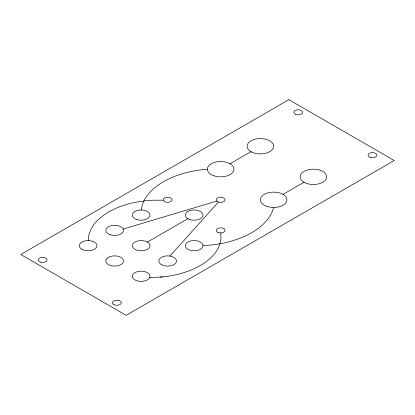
<?xml version="1.0" encoding="UTF-8"?>
<svg xmlns="http://www.w3.org/2000/svg" width="415" height="415" viewBox="0 0 415 415"><rect width="100%" height="100%" fill="white"/><g stroke="black" fill="none" stroke-linecap="round" stroke-linejoin="round"><path stroke-width="0.62" d="M88.146 240.576L88.82 235.056L90.786 229.64A70.26 40.566 0 0 1 134.963 202.416L144.197 200.933L153.69 200.186L163.277 200.191A4.425 2.557 0 0 1 168.153 197.25A4.425 2.557 0 0 1 171.743 200.756A4.425 2.557 0 0 1 164.931 201.809L163.277 200.191M141.147 209.98L142.246 204.979L144.321 200.082A76.625 44.239 0 0 1 207.365 169.19M169.937 256.05L218.43 202.001A4.425 2.557 0 0 0 225.003 200.232A4.425 2.557 0 0 0 219.877 197.275A4.425 2.557 0 0 0 216.812 201.068L123.198 229.064M230.035 163.769L251.008 151.662M147.408 242.075A8.855 5.11 0 0 1 143.44 250.624L141.147 250.8A8.855 5.11 0 0 1 132.292 245.69L132.598 244.368A8.855 5.11 0 0 1 147.408 242.075L187.886 218.705M283.035 194.37L304.003 182.263A13.28 7.667 0 0 0 326.221 178.824A13.28 7.667 0 0 0 309.958 169.434A13.28 7.667 0 0 0 304.003 182.263M162.597 276.872L149.701 277.609A8.855 5.11 0 0 1 134.885 279.902A8.855 5.11 0 0 1 138.854 271.348A8.855 5.11 0 0 1 149.701 277.609M160.066 277.173L169.164 276.084A71.084 41.044 0 0 0 219.8 244.269L220.972 238.625L220.785 232.945M202.997 245.69A8.855 5.11 0 0 0 189.717 241.26A8.855 5.11 0 0 0 189.717 250.115A8.855 5.11 0 0 0 202.997 245.69L211.624 245L220.059 243.761A77.771 44.898 0 0 0 273.646 207.459M218.43 202.001L216.812 201.068M106.095 259.666L105.794 260.988A8.855 5.11 0 0 0 114.649 266.098L116.937 265.922A8.855 5.11 0 0 0 120.91 257.373A8.855 5.11 0 0 0 106.095 259.666M288.876 99.683L20.75 254.483L126.124 315.317L394.25 160.517L288.876 99.683M217.719 232.307L216.983 231.824A4.425 2.557 0 0 1 219.955 227.866A4.425 2.557 0 0 1 224.894 231.103A4.425 2.557 0 0 1 217.719 232.307M251.957 152.16A13.28 7.667 0 0 0 273.495 147.501A13.28 7.667 0 0 0 255.733 139.061A13.28 7.667 0 0 0 251.957 152.16M214.005 175.83A13.28 7.667 0 0 0 233.925 169.19A13.28 7.667 0 0 0 214.005 162.55A13.28 7.667 0 0 0 214.005 175.83M110.219 234.817A8.855 5.11 0 0 0 123.499 230.387A8.855 5.11 0 0 0 110.219 225.962A8.855 5.11 0 0 0 110.219 234.817M161.388 264.604A8.855 5.11 0 0 0 176.199 262.311A8.855 5.11 0 0 0 165.357 256.05A8.855 5.11 0 0 0 161.388 264.604M40.447 262.119A4.425 2.557 0 0 0 47.087 259.904A4.425 2.557 0 0 0 40.447 257.689A4.425 2.557 0 0 0 40.447 262.119M113.731 304.548A4.425 2.557 0 0 0 121.133 303.401A4.425 2.557 0 0 0 115.712 300.273A4.425 2.557 0 0 0 113.731 304.548M136.722 219.514A8.855 5.11 0 0 0 149.997 215.089A8.855 5.11 0 0 0 136.722 210.664A8.855 5.11 0 0 0 136.722 219.514M81.89 249.301A8.855 5.11 0 0 0 96.7 247.008A8.855 5.11 0 0 0 85.858 240.752A8.855 5.11 0 0 0 81.89 249.301M267.006 206.431A13.28 7.667 0 0 0 286.926 199.791A13.28 7.667 0 0 0 267.006 193.151A13.28 7.667 0 0 0 267.006 206.431M189.717 219.514A8.855 5.11 0 0 0 202.997 215.089A8.855 5.11 0 0 0 189.717 210.664A8.855 5.11 0 0 0 189.717 219.514M370.253 157.384A4.425 2.557 0 0 0 376.893 155.169A4.425 2.557 0 0 0 370.253 152.953A4.425 2.557 0 0 0 370.253 157.384M295.138 114.135A4.425 2.557 0 0 0 302.54 112.989A4.425 2.557 0 0 0 297.119 109.861A4.425 2.557 0 0 0 295.138 114.135"/></g></svg>
